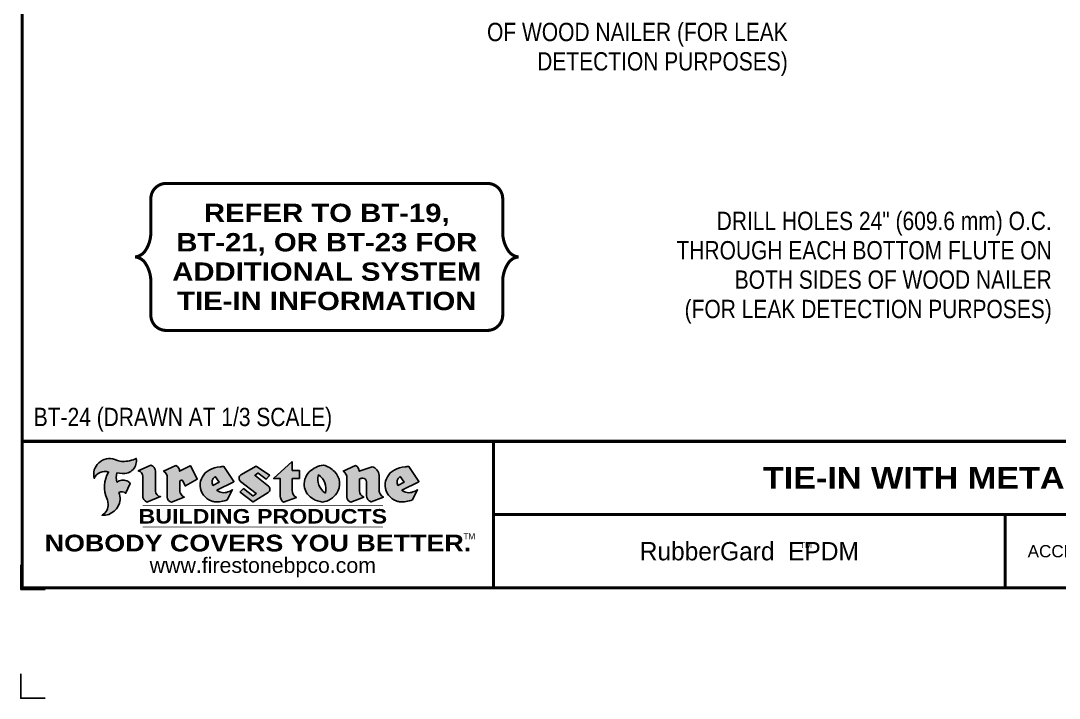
# Model space of a CAD drawing. Header units: inches. Extents: x 165.4 to 185.5, y -159.4 to -142.7.
# Drawn here: x 165.45 to 176.08, y -159.43 to -152.49 of the extents above; entities that cross this region are included whole.
import ezdxf
from ezdxf.enums import TextEntityAlignment as Align

# ---------------------------------------------------------------- set-up
doc = ezdxf.new("R2010")
doc.units = ezdxf.units.IN
doc.header["$MEASUREMENT"] = 0
doc.layers.get('0').update_dxf_attribs({"linetype": 'CONTINUOUS'})
doc.layers.get('DEFPOINTS').update_dxf_attribs({"linetype": 'CONTINUOUS'})
for name, color, linetype in [('FSBP-ANNO-NOTE', 7, 'CONTINUOUS'), ('FSBP-TTLB', 7, 'CONTINUOUS'), ('FSBP-TTLB-BORDER', 7, 'CONTINUOUS'), ('FSBP-TTLB-TEXT', 7, 'CONTINUOUS')]:
    doc.layers.add(name, color=color, linetype=linetype)
doc.styles.add('FSBP_ARIAL', font='arial.ttf')
doc.styles.add('FSBP_ARIAL_BOLD', font='')
doc.styles.add('FSBP_ARIAL_NAR', font='ARIALN.TTF')
doc.styles.add('FSBP_BANKGOTHIC', font='bgothm.ttf')
doc.styles.get('FSBP_ARIAL_BOLD').set_extended_font_data('Arial Black')

# ---------------------------------------------------------------- blocks, each defined once
blk = doc.blocks.new('TTLB-EPDM_1')
at = {"layer": 'FSBP-TTLB-TEXT'}
h = blk.add_hatch(color=1, dxfattribs=at)
edge = h.paths.add_edge_path()
edge.add_arc((1.037309769669573, -0.1982514792917306), 0.1319107607348553, 264.0410451462098, 370.3106169565175)
edge.add_arc((1.027551646585694, 0.1214293576525799), 0.3273056962876235, 270.05058356628535, 295.23459397187514, ccw=False)
edge.add_arc((1.022801957313345, -0.06680179986895154), 0.1391656561713503, 249.3281275763668, 272.0749124149863, ccw=False)
edge.add_line((0.9736743133014443, -0.1970076156048179), (0.9474927838574558, -0.1852745150568325))
edge.add_arc((0.8939498971398288, -0.3394262635682071), 0.1631857907024099, 70.84590087378872, 194.3325259843273)
edge.add_arc((0.8444260109029493, -0.4259936440910768), 0.1179914261095279, 70.96950098067128, 156.9641407594482, ccw=False)
edge.add_arc((1.153141409296894, -0.4684497516079468), 0.3110405457095052, 150.3231137483159, 203.2084295854517)
edge.add_arc((0.7562495500622943, -0.6412608153899899), 0.1218587156617311, 0.8849157075190988, 24.34668939894999, ccw=False)
edge.add_arc((0.7493781665697374, -0.6475258110744375), 0.1289731377238325, -58.36655102076742, 3.6216782311386737, ccw=False)
edge.add_arc((0.8256699029544474, -0.5792158350996106), 0.1783301886510354, 267.2205474105585, 354.1381621173521)
edge.add_arc((0.7903121048625305, -0.6011409294291745), 0.212787892960859, 0.9996158580669322, 21.00503380861244)
edge.add_arc((1.01880712263941, -0.5666691048185161), 0.05136395668415847, 40.82117713173261, 125.52727787225791, ccw=False)
edge.add_line((1.057676976260041, -0.5330924682126437), (1.102776947655911, -0.4308018311949837))
edge.add_arc((1.040858222524664, -0.4699705673995949), 0.07326744446031509, 32.31675181867256, 66.31481236598174)
edge.add_arc((1.032262518825329, -0.5063316993097662), 0.1102246948011782, 69.8179132332389, 125.254734720681)
edge.add_arc((1.127708877207287, -0.368959353531244), 0.1659710644737306, 164.1569669952081, 196.5811013160487, ccw=False)
edge.add_line((0.9680425188342383, -0.3236487780942383), (1.023615334387159, -0.3294494641845773))
h = blk.add_hatch(color=1, dxfattribs=at)
edge = h.paths.add_edge_path()
edge.add_line((2.763460561272041, -0.2072496393923444), (2.763460561272041, -0.2969520779963801))
edge.add_arc((2.765767478062699, -0.2969520779963943), 0.00230691679065842, 179.9999999996471, 269.9999999996471)
edge.add_line((2.765767478062685, -0.2992589947870528), (2.835417693520355, -0.2992589947870528))
edge.add_arc((2.835417693520355, -0.3015659115777538), 0.002306916790701052, 0, 90, ccw=False)
edge.add_line((2.837724610311056, -0.3015659115777538), (2.837724610311056, -0.3790761307453892))
edge.add_arc((2.83541769352037, -0.3790761307453749), 0.002306916790686842, 269.99999999964706, 359.99999999964706, ccw=False)
edge.add_line((2.835417693520355, -0.3813830475360618), (2.765767478062685, -0.3813830475360618))
edge.add_arc((2.765767478062699, -0.3836899643267202), 0.00230691679065842, 90.00000000035294, 180.0000000003529)
edge.add_line((2.763460561272041, -0.3836899643267344), (2.763460561272041, -0.5033995910642801))
edge.add_arc((2.836735953378943, -0.5071368822038516), 0.07337063740681413, 177.0802527808789, 245.3249543133826)
edge.add_line((2.806105814540615, -0.5738080530967267), (2.674529557384915, -0.6226036013049594))
edge.add_arc((2.708610405062069, -0.564298408791804), 0.06753517344606039, 177.0345319916277, 239.6926428024901, ccw=False)
edge.add_line((2.641165668230087, -0.560804539009709), (2.641165668230087, -0.3836899643267344))
edge.add_arc((2.638858751439429, -0.3836899643267202), 0.00230691679065842, 359.9999999996471, 449.999999999647)
edge.add_line((2.638858751439443, -0.3813830475360618), (2.572857950769389, -0.3813830475360618))
edge.add_line((2.572857950769389, -0.3813830475360618), (2.763460561272041, -0.2072496393923444))
h = blk.add_hatch(color=1, dxfattribs=at)
edge = h.paths.add_edge_path()
edge.add_line((1.275239419159561, -0.6223407783464694), (1.415345367376062, -0.5660418822574371))
edge.add_arc((1.421019305783958, -0.5090099247487757), 0.05731350411836949, 181.9717871001989, 264.31851000495806, ccw=False)
edge.add_line((1.363739737527226, -0.5109819325197265), (1.363412352251203, -0.3102363679013962))
edge.add_arc((1.294263659668751, -0.3103491388303989), 0.06914878453844908, 0.0934405599591014, 72.42834396969012)
edge.add_line((1.315139561173908, -0.2444268274366692), (1.186839444240604, -0.3024209471341379))
edge.add_arc((1.175246268095289, -0.3585110609420917), 0.05727567197445628, -0.017399788185912257, 78.322067691347, ccw=False)
edge.add_line((1.232521937428658, -0.3585284546236807), (1.232574268422297, -0.555126496687123))
edge.add_arc((1.305699496415486, -0.5558575689677219), 0.07312888236350451, 179.4272023230205, 245.3845503102953)
h = blk.add_hatch(color=1, dxfattribs=at)
edge = h.paths.add_edge_path()
edge.add_line((1.792026821926584, -0.3839679064720229), (1.722158956877934, -0.2518542302253621))
edge.add_arc((1.720119655279638, -0.2529327078887852), 0.002306916790721817, 27.87197133405656, 117.3766794470751)
edge.add_line((1.719058846382097, -0.250884159729182), (1.610638460368705, -0.3070279753467702))
edge.add_arc((1.547088841662962, -0.3061026658494403), 0.06355635479880145, 359.165808011073, 425.8793658831422)
edge.add_line((1.573061729235633, -0.2480956029480268), (1.446879247402876, -0.3051325108639702))
edge.add_arc((1.407812067100189, -0.370357133046621), 0.07602957263902092, -3.441403975725109, 59.07992244284969, ccw=False)
edge.add_line((1.483704536400296, -0.3749210150788969), (1.483704536400296, -0.5723838140635706))
edge.add_arc((1.54053746518044, -0.568254406115083), 0.05698275005415228, 184.1557352478595, 255.3066498366543)
edge.add_line((1.526084036778343, -0.6233736605654059), (1.657291340682093, -0.570650514527486))
edge.add_arc((1.688298576827198, -0.5021390388423987), 0.0752015358480571, 207.5160880841914, 245.649226723163, ccw=False)
edge.add_arc((1.721050197024907, -0.4914488168456328), 0.1093332836229113, 179.4823365255141, 204.5537900001094, ccw=False)
edge.add_line((1.611721375809452, -0.4904610114968335), (1.611721375809452, -0.4126404716788983))
edge.add_arc((1.628589765097195, -0.414159299036043), 0.01693662875851176, 28.356188110622725, 174.8549701683585, ccw=False)
edge.add_arc((1.627340435522395, -0.4197189881350504), 0.02111886817708033, 22.216893572439517, 40.10213956426492, ccw=False)
edge.add_line((1.646891420738257, -0.4117336534413738), (1.666638796144639, -0.4549750258192233))
edge.add_arc((1.668737246926742, -0.4540167099035481), 0.002306916790685496, 204.545128184284, 299.6323508190091)
edge.add_line((1.669877862091766, -0.4560219186518992), (1.791128135493295, -0.3870515928837648))
edge.add_line((1.791128135493295, -0.3870515928837648), (1.792026821926584, -0.3839679064720229))
h = blk.add_hatch(color=1, dxfattribs=at)
h.paths.add_polyline_path([(2.063388732080512, -0.2583237030618903, 0.02524281661523788), (2.025024361750752, -0.2610532129309178, 0.1213611957758757), (1.901773912052249, -0.3008158885520373, 0.6151668103976068), (1.93274136141747, -0.6099060679591872, 0.05306812109568645), (1.967936229862175, -0.617865745600497, 0.1150932231766138), (2.099126721549737, -0.5994933789882708), (2.151195569562105, -0.4944891916583316, -0.08755405562188731), (2.104230609512001, -0.5187113292177372, -0.265591761123442), (1.992692314386659, -0.5010701623316862), (2.165347897647223, -0.4141184325909109, 0.4518949533370738), (2.166222728871162, -0.4107679608846269)])
h.paths.add_polyline_path([(2.014217313945437, -0.4188965037300676), (1.951113654018855, -0.4515330109460507, -0.3720533890450154), (1.973177450672722, -0.3607130665457561)], flags=16)
h = blk.add_hatch(color=1, dxfattribs=at)
edge = h.paths.add_edge_path()
edge.add_arc((2.260407392426802, -0.3775796671688782), 0.04152450223225729, 123.20805433950699, 232.2027298779723, ccw=False)
edge.add_line((2.237665217914071, -0.3428366421988329), (2.393535971665983, -0.2540943745380986))
edge.add_arc((2.394677353533142, -0.2560991469722482), 0.002306916790741334, 55.64644466176611, 119.65426054492559, ccw=False)
edge.add_line((2.395979141996861, -0.2541946229174954), (2.531809646140459, -0.3470380726374032))
edge.add_arc((2.530468902927946, -0.3489153772789875), 0.002306916790700397, -42.731101238422525, 54.4661353739603, ccw=False)
edge.add_line((2.532163440279987, -0.3504807552658491), (2.498457913851155, -0.3869673252714421))
edge.add_arc((2.496763376499139, -0.3854019472845934), 0.002306916790672934, 233.7527076894875, 317.26889876138785, ccw=False)
edge.add_line((2.495399362263356, -0.38726241234572), (2.413849913492982, -0.3274738082119626))
edge.add_arc((2.412485899257181, -0.3293342732731342), 0.002306916790720064, 53.75270768979358, 124.4135619297835)
edge.add_line((2.41118211687575, -0.3274311136421062), (2.382933981293377, -0.346782838468144))
edge.add_arc((2.38423776367478, -0.3486859980991606), 0.002306916790694898, 124.4135619293799, 231.8459020253626)
edge.add_line((2.382812599816248, -0.3505000469010184), (2.519899969301207, -0.4581994452042721))
edge.add_arc((2.494247019847682, -0.4908523236374461), 0.04152450223225742, -55.21225898295222, 51.84590202520428, ccw=False)
edge.add_line((2.517938320565804, -0.5249552055672808), (2.364434947484597, -0.6179520922513717))
edge.add_arc((2.36323960192349, -0.6159790200102006), 0.002306916790726996, 233.2955624372927, 301.20872157023314, ccw=False)
edge.add_line((2.361860787187538, -0.6178285429225383), (2.231266621301074, -0.5204709167214361))
edge.add_arc((2.232647938930649, -0.5186232623475259), 0.002306916790697672, 135.5134179846393, 233.21798691998708, ccw=False)
edge.add_line((2.231002150870836, -0.5170067083764565), (2.262839375599356, -0.4845937328397696))
edge.add_arc((2.264485163659225, -0.4862102868108537), 0.002306916790748497, 53.0352839999411, 135.513417985369, ccw=False)
edge.add_line((2.265872365996302, -0.4843670465239001), (2.361834678328762, -0.5565872257804898))
edge.add_arc((2.363221880665761, -0.5547439854936304), 0.002306916790627066, 233.0352840000685, 302.2362632414394)
edge.add_line((2.36445241715569, -0.5566953042850713), (2.39428499383348, -0.5378823484768844))
edge.add_arc((2.393054457343549, -0.5359310296853765), 0.002306916790685166, 302.2362632406177, 412.2027298768422)
edge.add_line((2.394468296066179, -0.5341081404551886), (2.234958295420142, -0.4103916733127022))
h = blk.add_hatch(color=1, dxfattribs=at)
edge = h.paths.add_edge_path(flags=16)
edge.add_arc((2.940363509127394, -0.4847985213681437), 0.1684614578629418, 344.5558804047865, 417.0140046669545)
edge.add_arc((3.194458079644619, -0.3883534532477785), 0.1684614578629414, 164.5558804047864, 237.0140046669546)
edge = h.paths.add_edge_path()
edge.add_arc((3.069375116502199, -0.4399344555144872), 0.1828726885096673, 136.0914512150047, 191.213418978326)
edge.add_arc((3.064939550433406, -0.4318234379590333), 0.1803148804748503, 194.0167254156723, 240.6663730831859)
edge.add_arc((3.098047041778981, -0.3845058757092554), 0.2378525180183701, 239.2975390661776, 264.2889872773176)
edge.add_arc((3.04884478212623, -0.4190232383793012), 0.203760689247156, 277.1986764832036, 326.503572961274)
edge.add_arc((3.077739326803546, -0.4341046616465112), 0.171374865791709, 325.3768876809902, 406.3828327799087)
edge.add_arc((3.011839488065919, -0.4896144380417797), 0.2571945645850002, 44.28462553519766, 73.82901434867304)
edge.add_arc((3.117152499586992, -0.4983433120546693), 0.2579560664039132, 97.50292863483666, 134.1039137579027)
h = blk.add_hatch(color=1, dxfattribs=at)
edge = h.paths.add_edge_path()
edge.add_line((3.322690228557462, -0.5721896537377091), (3.322690228557462, -0.3749210150788969))
edge.add_arc((3.246797759257384, -0.3703571330465745), 0.076029572638996, 356.5585960242387, 419.0799224428129)
edge.add_line((3.285864939560099, -0.3051325108639702), (3.412047421392799, -0.2480956029480268))
edge.add_arc((3.386074533820159, -0.3061026658494941), 0.06355635479883807, 0.3962622833877276, 65.87936588318718, ccw=False)
edge.add_line((3.449629368605429, -0.3056631084210863), (3.580526418688805, -0.2593848434574539))
edge.add_arc((3.555744121700958, -0.3530904070730321), 0.09692726601172152, 2.366977007666776, 75.18615851992018, ccw=False)
edge.add_line((3.652588689330287, -0.3490873311063041), (3.652588689330287, -0.4883770011386872))
edge.add_arc((3.761877549389556, -0.4914934052703811), 0.1093332836229047, 178.3666365323574, 204.5537900000422)
edge.add_arc((3.729125929191727, -0.5021836272670953), 0.07520153584796169, 207.5160880841711, 245.2240541443093)
edge.add_line((3.697611150971852, -0.5704631245385627), (3.572585913552643, -0.6207021253773775))
edge.add_arc((3.59534718600759, -0.5526356419907701), 0.07177131519198746, 180.3328587115751, 251.51018566665869, ccw=False)
edge.add_line((3.523577081955409, -0.5530525936986663), (3.523577081955409, -0.4153032515383615))
edge.add_arc((3.486319529276879, -0.4148773504126441), 0.0372599868942854, 359.3450650296066, 449.0500281941028)
edge.add_arc((3.482769874121713, -0.4419622099033496), 0.06447454900600783, 86.29402372314017, 119.8211331593848)
edge.add_line((3.450707067966732, -0.3860252459975726), (3.450707067966732, -0.4904610114968335))
edge.add_arc((3.560035889182251, -0.491448816845647), 0.1093332836229751, 179.4823365255069, 204.5537900001023)
edge.add_arc((3.527284268984408, -0.5021390388424952), 0.07520153584796385, 207.5160880841699, 245.6492267231416)
edge.add_line((3.496277032839316, -0.570650514527486), (3.365069728935509, -0.6233736605654059))
edge.add_arc((3.37950248606194, -0.5682868177318081), 0.05694615642555727, 183.9298782390169, 255.318496325343, ccw=False)
h = blk.add_hatch(color=1, dxfattribs=at)
h.paths.add_polyline_path([(3.957695472291277, -0.2583237030618903, 0.02524281661523822), (3.919331101961575, -0.2610532129309178, 0.1085638477195505), (3.807890832595604, -0.2939221658134414, 0.6425897848490651), (3.827048101628293, -0.6099060679591872, 0.05306812109569052), (3.862242970072884, -0.617865745600497, 0.1150932231766133), (3.993433461760503, -0.5994933789882708), (4.045502309772871, -0.4944891916583316, -0.08755405562189084), (3.998537349722767, -0.5187113292177372, -0.2655917611234366), (3.886999054597368, -0.5010701623316862), (4.059654637857989, -0.4141184325909109, 0.4518949533370731), (4.060529469081928, -0.4107679608846269)])
h.paths.add_polyline_path([(3.90852405415626, -0.4188965037300676), (3.845420394229677, -0.4515330109460507, -0.3720533890450147), (3.867484190883488, -0.3607130665457561)], flags=16)
at = {"layer": 'DEFPOINTS', "color": 1}
blk.add_lwpolyline([(0.234375, -1.515625), (-0.015625, -1.515625), (-0.015625, -1.265625)], dxfattribs=at)
at = {"layer": 'DEFPOINTS', "linetype": 'Continuous', "ltscale": 1.75}
blk.add_lwpolyline([(-0.015625, -2.380833333333342), (-0.015625, -2.630833333333342), (0.234375, -2.630833333333342)], dxfattribs=at)
at = {"layer": 'FSBP-TTLB', "const_width": 0.03125}
for points in [[(0, 0), (0, -1.5), (20, -1.5), (20, 0), (0, 0)], [(4.825208527206769, 0), (4.825208527206769, -0.75)], [(4.825208527206769, -0.75), (15.84028770518938, -0.75)], [(4.825208527206769, -0.75), (4.825208527206769, -1.5)]]:
    blk.add_lwpolyline(points, dxfattribs=at)
at = {"layer": 'FSBP-TTLB-BORDER', "const_width": 0.03125}
blk.add_lwpolyline([(20, 0), (20, 13), (0, 13), (0, 0)], dxfattribs=at)
at = {"layer": 'FSBP-TTLB-TEXT', "color": 1}
blk.add_line((0.7358432058323388, -0.379822754145593), (0.7358432058323388, -0.379822754145593), dxfattribs=at)
for points in [[(1.023615323725323, -0.3294494630716969, 0.5000510906601082), (1.167090420776901, -0.1746414942047778, -0.1103304102359608), (1.027840608309816, -0.2058762110801382, -0.09957876667165425), (0.9736743133014443, -0.1970076156048179), (0.9474927838574558, -0.1852745150568325, 0.5978159689075124), (0.7358432058323388, -0.379822754145593, -0.3938834584182213), (0.8828996422548698, -0.3144510229727047, 0.2349406564350952), (0.86727108227484, -0.5910237178633082, -0.1027304183841549), (0.8780937320133262, -0.6393788197974146, -0.2772692352614086), (0.8170223912655956, -0.7573362346216896, 0.3985429150902959), (1.003067614090241, -0.5974286950643517, 0.0875124847930418), (0.9889600163401155, -0.5248671157293501, -0.3874031597924062), (1.057676976260041, -0.5330924682126437), (1.102776947655911, -0.4308018311949837, 0.1494423498871741), (1.07029056398062, -0.4028746979725923, 0.2467195073738216), (0.9686394281704906, -0.4163228904100862, -0.1424285161541127), (0.9680425188342383, -0.3236487780942383), (1.023615334387159, -0.3294494641845773)], [(2.763460561272041, -0.2072496393923444), (2.763460561272041, -0.2969520779963801, 0.4142135623730958), (2.765767478062685, -0.2992589947870528), (2.835417693520355, -0.2992589947870528, -0.414213562373095), (2.837724610311056, -0.3015659115777538), (2.837724610311056, -0.3790761307453892, -0.4142135623730938), (2.835417693520355, -0.3813830475360618), (2.765767478062685, -0.3813830475360618, 0.4142135623730958), (2.763460561272041, -0.3836899643267344), (2.763460561272041, -0.5033995910642801, 0.3068985753588853), (2.806105814540615, -0.5738080530967267), (2.674529557384915, -0.6226036013049594, -0.2804194150632976), (2.641165668230087, -0.560804539009709), (2.641165668230087, -0.3836899643267344, 0.414213562373095), (2.638858751439443, -0.3813830475360618), (2.572857950769389, -0.3813830475360618), (2.763460561272041, -0.2072496393923444)], [(2.166222728871162, -0.4107679608846269), (2.063388732080512, -0.2583237030618903, 0.02524281661523788), (2.025024361750752, -0.2610532129309178, 0.1085638477195265), (1.913584092384895, -0.2939221658134414, 0.6425897848491228), (1.93274136141747, -0.6099060679591872, 0.05306812109568648), (1.967936229862175, -0.617865745600497, 0.1150932231766137), (2.099126721549737, -0.5994933789882708), (2.151195569562105, -0.4944891916583316, -0.0875540556218873), (2.104230609512001, -0.5187113292177372, -0.2655917611234418), (1.992692314386659, -0.5010701623316862), (2.165347897647223, -0.4141184325909109)], [(4.060529469081928, -0.4107679608846269), (3.957695472291277, -0.2583237030618903, 0.02524281661523788), (3.919331101961575, -0.2610532129309178, 0.1085638477195265), (3.807890832595604, -0.2939221658134414, 0.6425897848491228), (3.827048101628293, -0.6099060679591872, 0.05306812109568648), (3.862242970072884, -0.617865745600497, 0.1150932231766137), (3.993433461760503, -0.5994933789882708), (4.045502309772871, -0.4944891916583316, -0.0875540556218873), (3.998537349722767, -0.5187113292177372, -0.2655917611234418), (3.886999054597368, -0.5010701623316862), (4.059654637857989, -0.4141184325909109)], [(4.059654637857989, -0.4141184325909109, 0.4518949533370731), (4.060529469081928, -0.4107679608846269, 0.4518949533370731)]]:
    blk.add_lwpolyline(points, format="xyb", dxfattribs=at)
for points in [[(1.275239419159561, -0.6223407783464694), (1.415345367376062, -0.5660418822574371, -0.3756100036733062), (1.363739737527226, -0.5109819325197265), (1.363412352251203, -0.3102363679013962, 0.3265360292958048), (1.315139561173908, -0.2444268274366692), (1.186839444240604, -0.3024209471341379, -0.3557863980845349), (1.232521937428658, -0.3585284546236807), (1.232574268422297, -0.555126496687123, 0.2960110723418457)], [(1.792026821926584, -0.3839679064720229), (1.722158956877934, -0.2518542302253621, 0.4116839150163434), (1.719058846382097, -0.250884159729182), (1.610638460368705, -0.3070279753467702, 0.2996033003794034), (1.573061729235633, -0.2480956029480268), (1.446879247402876, -0.3051325108639702, -0.2797757560995365), (1.483704536400296, -0.3749210150788969), (1.483704536400296, -0.5723838140635706, 0.320828638474519), (1.526084036778343, -0.6233736605654059), (1.657291340682093, -0.570650514527486, -0.1679398621276611), (1.621603752698661, -0.5368819723450571, -0.1098333365370753), (1.611721375809452, -0.4904610114968335), (1.611721375809452, -0.4126404716788983, -0.743334502655012), (1.64349420176768, -0.4061152228778298, -0.07819791644735608), (1.646891420738257, -0.4117336534413738), (1.666638796144639, -0.4549750258192233, 0.4404648714563479), (1.669877862091766, -0.4560219186518992), (1.791128135493295, -0.3870515928837648)], [(2.234958295420142, -0.4103916733127022, -0.5150044486718882), (2.237665217914071, -0.3428366421988329), (2.393535971665983, -0.2540943745380986, -0.2867822934100265), (2.395979141996861, -0.2541946229174954), (2.531809646140459, -0.3470380726374032, -0.4515027974650387), (2.532163440279987, -0.3504807552658491), (2.498457913851155, -0.3869673252714421, -0.3814439164929681), (2.495399362263356, -0.38726241234572), (2.413849913492982, -0.3274738082119626, 0.3184718635035665), (2.41118211687575, -0.3274311136421062), (2.382933981293377, -0.346782838468144, 0.5064094529656681), (2.382812599816248, -0.3505000469010184), (2.519899969301207, -0.4581994452042721, -0.5043597839115849), (2.517938320565804, -0.5249552055672808), (2.364434947484597, -0.6179520922513717, -0.3053163970316367), (2.361860787187538, -0.6178285429225383), (2.231266621301074, -0.5204709167214361, -0.4541703869768119), (2.231002150870836, -0.5170067083764565), (2.262839375599356, -0.4845937328397696, -0.3762644290664977), (2.265872365996302, -0.4843670465239001), (2.361834678328762, -0.5565872257804898, 0.3114700032088108), (2.36445241715569, -0.5566953042850713), (2.39428499383348, -0.5378823484768844, 0.520381097387146), (2.394468296066179, -0.5341081404551886)], [(2.937624918725987, -0.3131105398334029, 0.2452625673097023), (2.889993533867141, -0.4754966266250307, 0.2064059665179019), (2.976604338974084, -0.5890186876871866, 0.1094800500670344), (3.074378098474654, -0.6211778035979165, 0.2185147641853038), (3.218764944843201, -0.5314757029352819, 0.3689489483072479), (3.195959963110113, -0.3100352223135445, 0.1296305888694145), (3.0834694040758, -0.242595816912754, 0.1610736375384317)], [(3.322690228557462, -0.5721896537377091), (3.322690228557462, -0.3749210150788969, 0.2797757560995341), (3.285864939560099, -0.3051325108639702), (3.412047421392799, -0.2480956029480268, -0.2937618496109166), (3.449629368605429, -0.3056631084210863), (3.580526418688805, -0.2593848434574539, -0.3288760160581939), (3.652588689330287, -0.3490873311063041), (3.652588689330287, -0.4883770011386872, 0.114762897203527), (3.662431105063263, -0.536926560769686, 0.166032965990522), (3.697611150971852, -0.5704631245385627), (3.572585913552643, -0.6207021253773775, -0.3209557512194564), (3.523577081955409, -0.5530525936986663), (3.523577081955409, -0.4153032515383615, 0.4127061514896111), (3.48693727661589, -0.3776224848030694, 0.1473421876160361), (3.450707067966732, -0.3860252459975726), (3.450707067966732, -0.4904610114968335, 0.1098333365370753), (3.460589444855941, -0.5368819723450855, 0.1679398621276611), (3.496277032839316, -0.570650514527486), (3.365069728935509, -0.6233736605654059, -0.3219729545308964), (3.322690228557462, -0.5721896537377091, 29.1476284739)], [(1.951113654018855, -0.4515330109460507), (2.014217313945437, -0.4188965037300676), (1.973177450672722, -0.3607130665457561, 0.3720533890450154)], [(3.10274193015772, -0.5296595419651595, 0.3271311138286319), (3.032079658614293, -0.3434924326507627, 0.3271311138286322)], [(3.845420394229677, -0.4515330109460507), (3.90852405415626, -0.4188965037300676), (3.867484190883488, -0.3607130665457561, 0.3720533890450154)]]:
    blk.add_lwpolyline(points, format="xyb", close=True, dxfattribs=at)
at = {"layer": 'FSBP-TTLB-TEXT'}
for points, const_width in [([(1.233926579809207, -0.6584455781731435), (3.691229482685259, -0.6584455781731577)], 0.0078125), ([(10.06152282927678, -0.75), (10.06152282927678, -1.5)], 0.03125), ([(1.233926579809207, -0.8761560960495984), (3.691229482685259, -0.8761560960495842)], 0.0078125)]:
    blk.add_lwpolyline(points, dxfattribs=dict(at, const_width=const_width))
at = {"layer": 'FSBP-TTLB-TEXT', "color": 1}
for centre, start, end in [((1.789987520328282, -0.3850463841354355), 299.6323508193319, 27.87197133380463), ((2.164310260790558, -0.412058050385383), 296.7304547840455, 34.00233684987403)]:
    blk.add_arc(centre, 0.00230691679068068, start, end, dxfattribs=at)
at = {"layer": 'FSBP-TTLB-TEXT', "lineweight": 18, "style": 'FSBP_ARIAL_BOLD'}
blk.add_text('BUILDING PRODUCTS', height=0.1484375, dxfattribs=at).set_placement((2.462578031247233, -0.7673008371113639), align=Align.MIDDLE_CENTER)
at = {"layer": 'FSBP-TTLB-TEXT', "color": 1}
for s, height, style, p in [('NOBODY COVERS YOU BETTER.', 0.171875, 'FSBP_ARIAL_BOLD', (2.412604263603384, -1.041650450587369)), ('TM', 0.0625, 'FSBP_BANKGOTHIC', (4.576671173373001, -0.9725745042934193))]:
    blk.add_text(s, height=height, dxfattribs=dict(at, style=style)).set_placement(p, align=Align.MIDDLE_CENTER)
at = {"layer": 'FSBP-TTLB-TEXT'}
for s, height, style, p in [('RubberGard  EPDM', 0.1875, 'FSBP_BANKGOTHIC', (7.443365678241776, -1.125)), ('TM', 0.0625, 'FSBP_BANKGOTHIC', (8.023397742165457, -1.062518816683806)), ('www.firestonebpco.com', 0.15625, 'FSBP_ARIAL', (2.462578031247233, -1.268657306740124))]:
    blk.add_text(s, height=height, dxfattribs=dict(at, style=style)).set_placement(p, align=Align.MIDDLE_CENTER)
at = {"layer": 'FSBP-TTLB-TEXT', "style": 'FSBP_ARIAL'}
blk.add_text('ACCEPTABLE SYSTEMS:', height=0.125, dxfattribs=at).set_placement((10.29281281591562, -1.125), align=Align.MIDDLE_LEFT)
at = {"layer": 'FSBP-TTLB-TEXT'}
for tag, height, style, p in [('MAXIMUM_WARRANTY', 0.1875, 'FSBP_ARIAL_BOLD', (18.03987100774941, 0.2240244307510579)), ('ACCPT_SYSTEMS', 0.21875, 'FSBP_ARIAL', (12.49438170418193, -1.125))]:
    blk.add_attdef(tag, text='', height=height, dxfattribs=dict(at, style=style)).set_placement(p, align=Align.MIDDLE_LEFT)
for tag, height, style, p in [('DETAIL_DESCP_LINE_1', 0.21875, 'FSBP_ARIAL_BOLD', (10.33118450231211, -0.3736318192489421)), ('ISSUE_REV_DATE', 0.21875, 'FSBP_ARIAL', (16.84069633627263, -0.7282559425942452)), ('DETAIL_NUMBER', 0.4375, 'FSBP_ARIAL', (18.91941590748775, -0.8931630692489421))]:
    blk.add_attdef(tag, text='', height=height, dxfattribs=dict(at, style=style)).set_placement(p, align=Align.MIDDLE_CENTER)

msp = doc.modelspace()

# ---------------------------------------------------------------- linework, layer by layer
at = {"layer": 'FSBP-ANNO-NOTE', "const_width": 0.03125}
msp.add_lwpolyline([(166.7787967067941, -154.6691481129868), (166.7787967067942, -154.312252707004, -0.414213562373095), (166.9350467067942, -154.156002707004), (170.2249700512618, -154.156002707004, -0.414213562373095), (170.3812200512618, -154.312252707004), (170.3812200512618, -154.6691481129868, 0.1409083258157955), (170.4396676774493, -154.8472891630898, 0.2244532195272858), (170.5437310951622, -154.9085702031866, 0.2244532195272858), (170.4396676774493, -154.9698512432834, 0.1409083258157939), (170.3812200512618, -155.1479922933865), (170.3812200512618, -155.5048876993693, -0.414213562373095), (170.2249700512618, -155.6611376993693), (166.9350467067942, -155.6611376993693, -0.414213562373095), (166.7787967067942, -155.5048876993693), (166.7787967067941, -155.1479922933865, 0.1409083258157955), (166.7203490806068, -154.9698512432834, 0.2244532195272858), (166.6162856628937, -154.9085702031866, 0.2244532195272858), (166.7203490806068, -154.8472891630898, 0.1409083258157939)], format="xyb", close=True, dxfattribs=at)

# ---------------------------------------------------------------- block references
ref = msp.add_blockref('TTLB-EPDM_1', (165.4627011304544, -156.7973711702323))
ref.add_attrib('DETAIL_DESCP_LINE_1', 'TIE-IN WITH METAL ROOF DECK', dxfattribs={"layer": 'FSBP-TTLB-TEXT', "height": 0.21875, "style": 'FSBP_ARIAL_BOLD'}).set_placement((175.7938856327665, -157.1710029894812), align=Align.MIDDLE_CENTER)

# ---------------------------------------------------------------- texts
at = {"layer": 'DEFPOINTS', "style": 'FSBP_ARIAL_NAR'}
msp.add_text('BT-24 (DRAWN AT 1/3 SCALE)', height=0.1875, dxfattribs=at).set_placement((165.5798584845288, -156.5473711702322), align=Align.MIDDLE_LEFT)
at = {"layer": 'FSBP-ANNO-NOTE', "style": 'FSBP_ARIAL_NAR'}
for s, p in [('OF WOOD NAILER (FOR LEAK', (173.2994923336805, -152.6048558494144)), ('DETECTION PURPOSES)', (173.2994923336805, -152.9056370994144)), ('DRILL HOLES 24" (609.6 mm) O.C.', (176.0023062880458, -154.5394671248283)), ('THROUGH EACH BOTTOM FLUTE ON', (176.0023062880458, -154.8402483748283)), ('BOTH SIDES OF WOOD NAILER', (176.0023062880458, -155.1410296248283)), ('(FOR LEAK DETECTION PURPOSES)', (176.0023062880458, -155.4418108748283))]:
    msp.add_text(s, height=0.1875, dxfattribs=at).set_placement(p, align=Align.MIDDLE_RIGHT)
at = {"layer": 'FSBP-ANNO-NOTE', "style": 'FSBP_ARIAL_BOLD'}
for s, p in [('REFER TO BT-19,', (168.580008379028, -154.4573983281866)), ('BT-21, OR BT-23 FOR', (168.580008379028, -154.7581795781866)), ('ADDITIONAL SYSTEM', (168.580008379028, -155.0589608281866)), ('TIE-IN INFORMATION', (168.580008379028, -155.3597420781866))]:
    msp.add_text(s, height=0.1875, dxfattribs=at).set_placement(p, align=Align.MIDDLE_CENTER)

doc.saveas('drawing.dxf')
